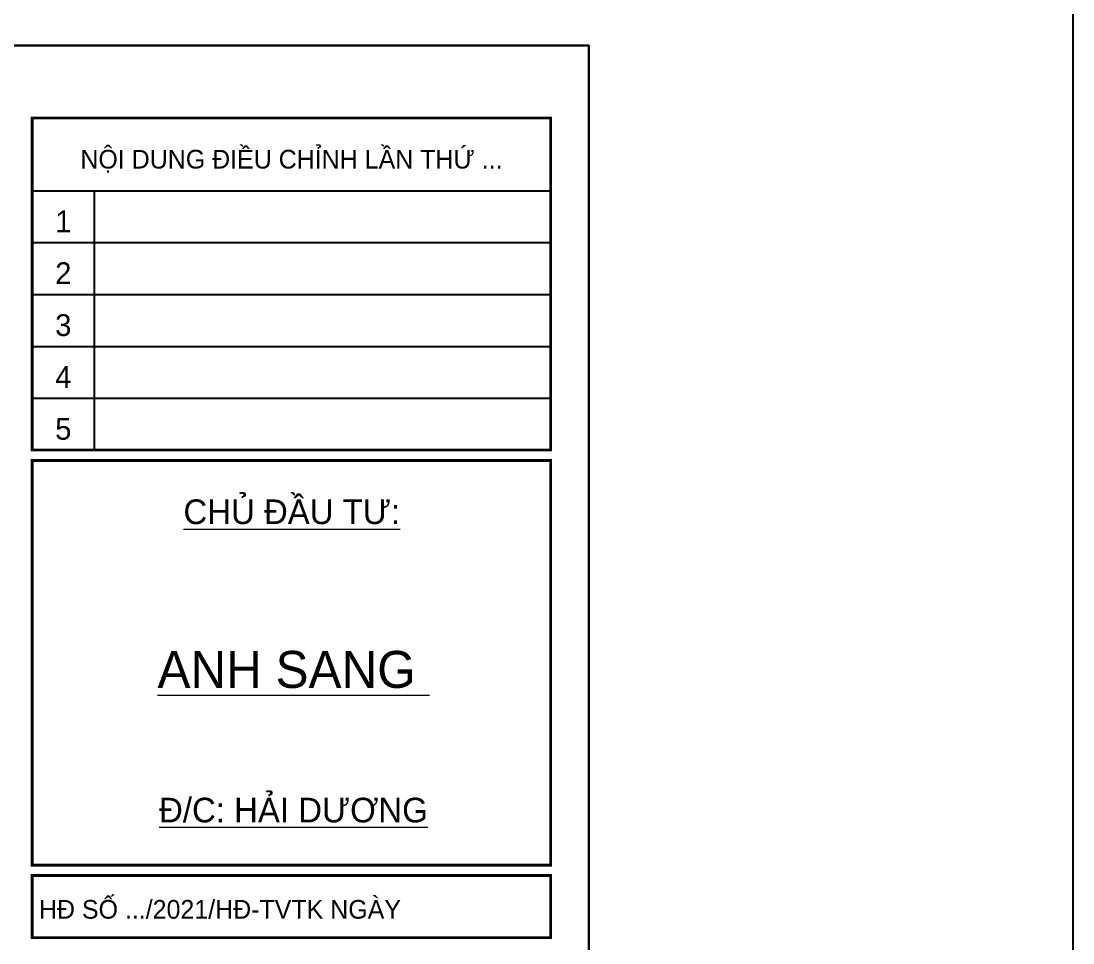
# Model space of a CAD drawing. Extents: x -2098986 to 943, y -1296280 to 73591.
# Drawn here: x -1763858 to -1757772, y -1149417 to -1144086 of the extents above; entities that cross this region are included whole.
import ezdxf
from ezdxf.enums import TextEntityAlignment as Align

# ---------------------------------------------------------------- set-up
doc = ezdxf.new("R2010")
doc.units = 0
doc.header["$LTSCALE"] = 150
doc.layers.get('Defpoints').update_dxf_attribs({"lineweight": 18})
for name, color, linetype, lineweight in [('05.Text', 253, 'Continuous', 18), ('11.Khung bo', 32, 'Continuous', 50), ('12.Khung', 36, 'Continuous', 25), ('KCVN-THAY', 7, 'Continuous', 25)]:
    doc.layers.add(name, color=color, linetype=linetype, lineweight=lineweight)
doc.layers.add('Tpl_Bound', color=1, linetype='Continuous', plot=False)
doc.styles.add('AVANT', font='')
doc.styles.add('VnAvantH', font='')
doc.styles.get('AVANT').set_extended_font_data('.VnAvant')
doc.styles.get('VnAvantH').set_extended_font_data('.VnAvantH')

# ---------------------------------------------------------------- blocks, each defined once
blk = doc.blocks.new('*U4')
at = {"layer": 'KCVN-THAY', "color": 140}
blk.add_lwpolyline([(214871.76, 86966.68), (215381.8, 86966.68), (215381.8, 86579.68), (214871.76, 86579.68)], close=True, dxfattribs=at)
blk = doc.blocks.new('100')
at = {"layer": '11.Khung bo', "const_width": 26.7}
for points in [[(1896213, -920140), (1896213, -916940), (1901213, -916940), (1901213, -920140)], [(1896213, -920140), (1896213, -916940), (1901213, -916940), (1901213, -920140)], [(1896213, -920140), (1896213, -916940), (1901213, -916940), (1901213, -920140)], [(1896213, -924140), (1901213, -924140), (1901213, -920240), (1896213, -920240)], [(1896213, -924140), (1901213, -924140), (1901213, -920240), (1896213, -920240)], [(1896213, -924140), (1901213, -924140), (1901213, -920240), (1896213, -920240)], [(1896213, -924840), (1901213, -924840), (1901213, -924240), (1896213, -924240)], [(1896213, -924840), (1901213, -924840), (1901213, -924240), (1896213, -924240)], [(1896213, -924840), (1901213, -924840), (1901213, -924240), (1896213, -924240)]]:
    blk.add_lwpolyline(points, close=True, dxfattribs=at)
at = {"layer": '12.Khung'}
for p, q in [((1896213, -917640), (1901213, -917640)), ((1896213, -917640), (1901213, -917640)), ((1896213, -917640), (1901213, -917640)), ((1896813, -920140), (1896813, -917640)), ((1896813, -920140), (1896813, -917640)), ((1896813, -920140), (1896813, -917640)), ((1896213, -918140), (1901213, -918140)), ((1896213, -918140), (1901213, -918140)), ((1896213, -918140), (1901213, -918140)), ((1896213, -918640), (1901213, -918640)), ((1896213, -918640), (1901213, -918640)), ((1896213, -918640), (1901213, -918640)), ((1896213, -919140), (1901213, -919140)), ((1896213, -919140), (1901213, -919140)), ((1896213, -919140), (1901213, -919140)), ((1896213, -919640), (1901213, -919640)), ((1896213, -919640), (1901213, -919640)), ((1896213, -919640), (1901213, -919640))]:
    blk.add_line(p, q, dxfattribs=at)
blk.add_lwpolyline([(1901579, -945940), (1901579, -916240), (1859580, -916240), (1859580, -945940)], close=True, dxfattribs=at)
blk.add_lwpolyline([(1901579, -945940), (1901579, -916240), (1859580, -916240), (1859580, -945940)], close=True, dxfattribs=at)
blk.add_lwpolyline([(1901579, -945940), (1901579, -916240), (1859580, -916240), (1859580, -945940)], close=True, dxfattribs=at)
at = {"layer": '05.Text', "style": 'VnAvantH'}
for s, p in [('Néi dung ®iÒu chØnh lÇn thø ...', (1898713, -917329)), ('H§ sè .../2021/H§-TVTK ngµy ', (1898057, -924540))]:
    blk.add_text(s, height=180, dxfattribs=at).set_placement(p, align=Align.MIDDLE)
at = {"layer": '05.Text'}
for s, height, style, p in [('1', 210, 'AVANT', (1896513, -918040)), ('2', 210, 'AVANT', (1896513, -918540)), ('3', 210, 'AVANT', (1896513, -919040)), ('4', 210, 'AVANT', (1896513, -919540)), ('5', 210, 'AVANT', (1896513, -920040)), ('%%uChñ ®Çu t\xad:', 237.6, 'VnAvantH', (1898716, -920853)), ('%%Uanh sang ', 356.4, 'VnAvantH', (1898732, -922432)), ('%%U®/c: h¶i d\xad¬ng', 237.6, 'VnAvantH', (1898732, -923728))]:
    blk.add_text(s, height=height, dxfattribs=dict(at, style=style)).set_placement(p, align=Align.CENTER)

msp = doc.modelspace()

# ---------------------------------------------------------------- linework, layer by layer
at = {"layer": 'Tpl_Bound', "color": 1}
msp.add_lwpolyline([(-1785773.3, -1162047.1), (-1785773.3, -1144227.1), (-1760573.3, -1144227.1), (-1760573.3, -1162047.1)], close=True, dxfattribs=at)

# ---------------------------------------------------------------- block references
at = {"layer": '05.Text', "xscale": 0.6000055114637588, "yscale": 0.6000055114637588, "zscale": 0.6000055114637588}
msp.add_blockref('100', (-2901531.3, -594478), dxfattribs=at)
at = {"layer": 'Defpoints', "xscale": 60, "yscale": 60, "zscale": 60}
msp.add_blockref('*U4', (-14680679.7, -6359479.5), dxfattribs=at)

doc.saveas('drawing.dxf')
